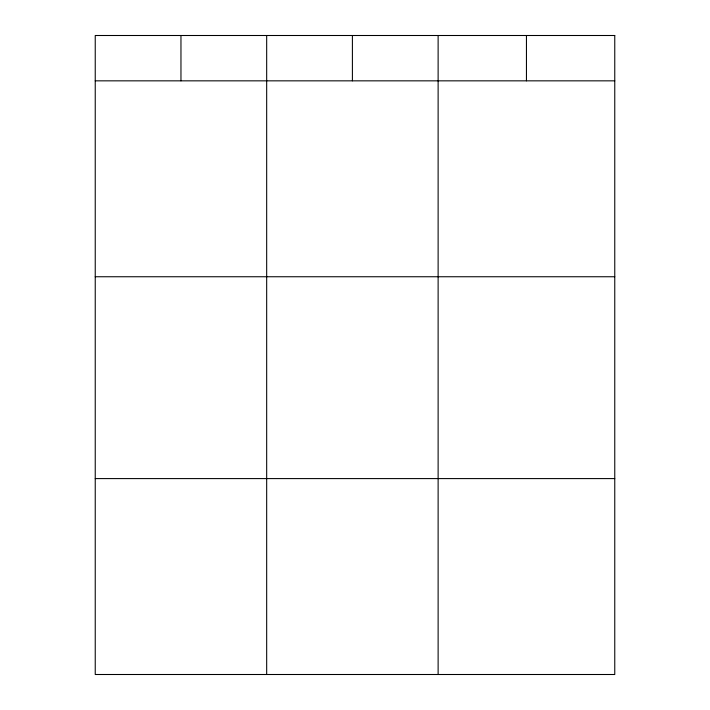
<?xml version="1.0" encoding="UTF-8"?>
<svg xmlns="http://www.w3.org/2000/svg" width="710" height="710" viewBox="0 0 710 710"><rect width="100%" height="100%" fill="white"/><g stroke="black" fill="none" stroke-linecap="round" stroke-linejoin="round"><path stroke-width="1.06" d="M95.238 80.842L614.762 80.842M95.238 276.749L614.762 276.749M95.238 478.593L614.762 478.593M526.447 35.5L526.447 80.842M438.123 35.5L438.123 674.5M352.4 35.5L352.4 80.842M266.676 35.5L266.676 674.5M180.961 35.5L180.961 80.842M614.762 35.5L95.238 35.5L95.238 674.5L614.762 674.5L614.762 35.5"/></g></svg>
